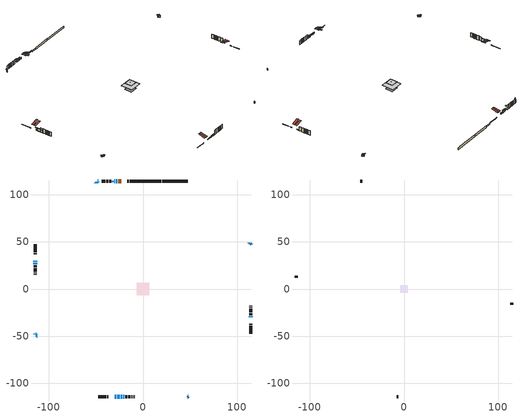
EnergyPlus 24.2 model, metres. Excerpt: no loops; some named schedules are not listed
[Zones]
conditioned space
 floor outside (Floor1 construction): -0.94,-0.94 -0.94,0.94 0.94,0.94 0.94,-0.94 z0.61
 floor outside (Floor2 construction): -0.65,-0.65 -0.65,0.65 0.65,0.65 0.65,-0.65 z0.61
 floor outside (Floor3 construction): -0.5,-0.5 -0.5,0.5 0.5,0.5 0.5,-0.5 z0.61
 floor adiabatic (AdiabaticFloorConstruction): -6.41,-6.41 -6.41,6.41 6.41,6.41 6.41,-6.41 z3.05
 floor foundation (Slab1 construction): -3.98,-3.98 -3.98,3.98 3.98,3.98 3.98,-3.98 z-1.7
 floor foundation (Slab1 construction 1): -3.26,-3.26 -3.26,3.26 3.26,3.26 3.26,-3.26 z-1.7
 floor foundation (Slab1 construction 2): -1.68,-1.68 -1.68,1.68 1.68,1.68 1.68,-1.68 z-1.01
 wall outside (RimJoist1 construction): -5.74,114.64 -14.32,114.64 / -47.49,-114.64 -38.91,-114.64 / -114.64,47.49 -114.64,38.91 / 114.64,-47.49 114.64,-38.91 z0.61:0.91
 wall outside (RimJoist3 construction): -15.24,114.64 -16.6,114.64 / -37.98,-114.64 -36.63,-114.64 / -114.64,37.98 -114.64,36.63 / 114.64,-37.98 114.64,-36.63 z0.61:0.91
 wall outside (AdiabaticWallConstruction 1): -23.2,114.64 -24.49,114.64 / -25.42,114.64 -26.35,114.64 z0.61:2.64
 wall outside (AdiabaticWallConstruction): 114.64,47.48 114.19,47.93 z0.61:2.06; -114.64,30.03 -114.64,29 / -20.88,-114.64 -19.85,-114.64 z0.61:2.13; -47.48,114.64 -47.86,114.26 / -114.64,-47.48 -114.33,-47.79 / -48.52,113.61 -48.83,113.3 / 47.48,-114.64 47.86,-114.26 / -113.68,-48.45 -113.3,-48.83 / -112.64,-49.48 -112.26,-49.86 z0.61:2.14; -49.48,112.64 -49.86,112.27 / 113.54,48.59 113.16,48.97 / -27.27,114.64 -28.8,114.64 z0.61:2.46; -29.73,114.64 -30.71,114.64 z0.61:1.6; -30.03,-114.64 -28.18,-114.64 / 114.64,-30.03 114.64,-28.78 z0.61:1.4; -27.25,-114.64 -24.78,-114.64 z0.61:1.63; -114.64,28.07 -114.64,26.09 z0.61:1.09; -23.86,-114.64 -23.3,-114.64 z0.61:1.78; -22.37,-114.64 -21.81,-114.64 z0.61:1.83
 wall outside (Wall1 construction): -33.51,114.64 -35.8,114.64 / -18.92,-114.64 -16.64,-114.64 / -114.64,25.16 -114.64,22.88 / 114.64,-27.86 114.64,-25.57 z0.61:5.49
 wall outside (Wall2 construction): -36.73,114.64 -39.08,114.64 / -15.71,-114.64 -13.35,-114.64 / -114.64,21.95 -114.64,19.59 / 114.64,-24.64 114.64,-22.29 z0.61:5.49
 wall outside (Wall3 construction): -40.01,114.64 -40.4,114.64 / -12.42,-114.64 -12.04,-114.64 / -114.64,18.66 -114.64,18.28 / 114.64,-21.36 114.64,-20.97 z0.61:5.49
 wall outside (Wall4 construction): -41.33,114.64 -41.97,114.64 / -11.11,-114.64 -10.46,-114.64 / -114.64,17.35 -114.64,16.7 / 114.64,-20.04 114.64,-19.4 z0.61:5.49
 wall outside (Wall5 construction): -42.9,114.64 -43.63,114.64 / -9.53,-114.64 -8.8,-114.64 / -114.64,15.77 -114.64,15.04 / 114.64,-18.47 114.64,-17.74 z0.61:5.49
 wall foundation (FoundationWall1 construction): 20.21,114.64,-1.7 20.21,114.64,0.61 44.76,114.64,0.61 44.76,114.64,0.26 47.49,114.64,0.26 47.49,114.64,-1.7
 wall foundation (FoundationWall2 construction): 19.28,114.64 0.99,114.64 z-1.7:0.61
 wall foundation (FoundationWall3 construction): 0.07,114.64 -4.81,114.64 z-1.01:0.16
 window (WindowConstruction): 114.64,47.49 114.19,47.93 z0.61:2.06
 window (WindowConstruction 6): -114.64,30.03 -114.64,29 z0.61:2.13
 window (WindowConstruction 7): -47.49,114.64 -47.86,114.26 z0.61:2.13
 window (WindowConstruction 8): -114.64,-47.49 -114.33,-47.79 z0.61:2.13
 window (WindowConstruction 9): -48.52,113.61 -48.83,113.3 z0.61:2.13
 window (WindowConstruction 10): -49.48,112.64 -49.86,112.27 z0.61:2.46
 window (WindowConstruction 11): 113.53,48.59 113.16,48.97 z0.61:2.46
 window (WindowConstruction 12): -27.27,114.64 -28.8,114.64 z0.61:2.46
 window (WindowConstruction 13): -29.73,114.64 -30.71,114.64 z0.61:1.59
 window (WindowConstruction 14): -30.03,-114.64 -28.18,-114.64 z0.61:1.4
 window (WindowConstruction 15): 114.64,-30.03 114.64,-28.79 z0.61:1.4
 window (WindowConstruction 1): -27.25,-114.64 -24.79,-114.64 z0.61:1.62
 window (WindowConstruction 18): -114.64,28.07 -114.64,26.09 z0.61:1.09
 window (WindowConstruction 16): -23.86,-114.64 -23.3,-114.64 z0.61:1.78
 window (WindowConstruction 17): -22.37,-114.64 -21.81,-114.64 z0.61:1.83
 window (WindowConstruction 2): 47.49,-114.64 47.86,-114.26 z0.61:2.13
 window (WindowConstruction 3): -113.68,-48.45 -113.3,-48.83 z0.61:2.13
 window (WindowConstruction 4): -112.64,-49.48 -112.27,-49.86 z0.61:2.13
 window (WindowConstruction 5): -20.88,-114.64 -19.85,-114.64 z0.61:2.13
 door (Door): -23.2,114.64 -24.49,114.64 z0.61:2.64
 door (Door 1): -25.42,114.64 -26.35,114.64 z0.61:2.64
 ceiling adiabatic (AdiabaticFloorConstruction): 6.41,-6.41 6.41,6.41 -6.41,6.41 -6.41,-6.41 z3.05
 roof outside (Roof4 construction): -0.86,0.86 -0.86,-0.86 0.86,-0.86 0.86,0.86 z5.49
 roof outside (AdiabaticRoofConstruction): -32.58,114.64,5.49 -32.58,113.74,5.79 -31.64,113.74,5.79 -31.64,114.64,5.49
 skylight (SkylightConstruction): -32.58,114.64,5.49 -32.58,113.75,5.78 -31.64,113.75,5.78 -31.64,114.64,5.49
attic - vented
 floor to conditioned space (Floor4 construction Reversed): -3.55,-3.55 -3.55,3.55 3.55,3.55 3.55,-3.55 z5.49
 floor to conditioned space (Floor5 construction Reversed): -0.71,-0.71 -0.71,0.71 0.71,0.71 0.71,-0.71 z5.49
 floor to conditioned space (Floor6 construction Reversed): -3.88,-3.88 -3.88,3.88 3.88,3.88 3.88,-3.88 z5.49
 wall outside (Wall6 construction): -44.56,114.64 -46.56,114.64 / -7.87,-114.64 -5.88,-114.64 / -114.64,14.11 -114.64,12.12 / 114.64,-16.81 114.64,-14.81 z0.61:5.49
 roof outside (Roof1 construction): -19.39,114.64,5.49 -19.39,107.59,7.84 -17.53,107.59,7.84 -17.53,114.64,5.49; -33.84,-114.64,5.49 -33.84,-107.59,7.84 -35.7,-107.59,7.84 -35.7,-114.64,5.49; -114.64,33.84,5.49 -107.59,33.84,7.84 -107.59,35.7,7.84 -114.64,35.7,5.49; 114.64,-33.84,5.49 107.59,-33.84,7.84 107.59,-35.7,7.84 114.64,-35.7,5.49
 roof outside (Roof3 construction): -22.27,114.64,5.49 -22.27,106.94,6.77 -20.32,106.94,6.77 -20.32,114.64,5.49; -30.96,-114.64,5.49 -30.96,-106.94,6.77 -32.91,-106.94,6.77 -32.91,-114.64,5.49; -114.64,30.96,5.49 -106.94,30.96,6.77 -106.94,32.91,6.77 -114.64,32.91,5.49; 114.64,-30.96,5.49 106.94,-30.96,6.77 106.94,-32.91,6.77 114.64,-32.91,5.49
shading: 114.03,48.1 114.8,47.32 115.01,47.54 114.24,48.31 z2.29; -114.64,28.7 -114.64,30.33 -114.79,30.33 -114.79,28.7 z2.43; -48.07,114.05 -47.27,114.85 -47.6,115.18 -48.4,114.38 z2.43; -114.12,-48 -114.85,-47.27 -115.18,-47.6 -114.45,-48.33 z2.43; -49.04,113.09 -48.31,113.82 -48.63,114.14 -49.36,113.41 z2.43; -50.62,111.51 -48.73,113.4 -49.05,113.72 -50.94,111.83 z3.53; 112.4,49.72 114.29,47.83 114.62,48.16 112.73,50.05 z3.53; -30.17,114.64 -25.91,114.64 -25.91,115.1 -30.17,115.1 z3.83; -31.62,114.64 -28.82,114.64 -28.82,115.1 -31.62,115.1 z2.51; -27.88,-114.64 -30.33,-114.64 -30.33,-115.25 -27.88,-115.25 z1.7; 114.64,-28.64 114.64,-30.18 115.25,-30.18 115.25,-28.64 z1.55; -24.49,-114.64 -27.55,-114.64 -27.55,-115.05 -24.49,-115.05 z1.92; -114.64,23.19 -114.64,30.97 -115.05,30.97 -115.05,23.19 z3.99; -22.84,-114.64 -24.32,-114.64 -24.32,-115.05 -22.84,-115.05 z2.24; -21.35,-114.64 -22.83,-114.64 -22.83,-115.76 -21.35,-115.76 z2.29; 48.07,-114.05 47.27,-114.85 47.57,-115.14 48.36,-114.34 z2.43; -113.09,-49.04 -113.89,-48.24 -114.18,-48.53 -113.38,-49.33 z2.43; -112.05,-50.07 -112.85,-49.27 -113.23,-49.65 -112.43,-50.45 z2.43; -19.55,-114.64 -21.18,-114.64 -21.18,-114.79 -19.55,-114.79 z2.43
[Building]
Building 1: Terrain=Suburbs
[Site:Location]
Edmonton Intl AP_AB: Latitude {deg}=53.31; Longitude {deg}=-113.58; Time Zone {hr}=-7; Elevation {m}=723; Keep Site Location Information=Yes
[Site:GroundTemperature:Shallow]
-1.56185, -3.61833, -3.78302, -2.80711, 1.11059, 5.01004, 8.39065, 10.5322, 10.7141, 8.97234, 5.67794, 1.89811
[Site:WaterMainsTemperature]
Calculation Method=Schedule; Temperature Schedule=mains temperature schedule
[Material] Roughness=Rough; Thermal Absorptance=0.9
Name | Thickness {m} | Conductivity {W/m-K} | Density {kg/m3} | Specific Heat {J/kg-K} | Solar Absorptance | Visible Absorptance
asphalt or fiberglass shingles | 0.00635 | 0.162714 | 1121.4 | 1465.45 | 0.4 | 0.4
asphalt or fiberglass shingles 1 | 0.00635 | 0.162714 | 1121.4 | 1465.45 | 0.7 | 0.7
ceiling loosefill ins | 0.254 | 0.0480833 | 16.02 | 1046.75 | 0.7 | 0.7
ceiling loosefill ins 1 | 0.169333 | 0.0480833 | 16.02 | 1046.75 | 0.7 | 0.7
ceiling stud and cavity | 0.1397 | 0.77024 | 65.682 | 1177.47 | 0.7 | 0.7
ceiling stud and cavity 1 | 0.1397 | 0.0752725 | 65.682 | 1177.47 | 0.7 | 0.7
ceiling stud and cavity 2 | 0.1397 | 0.86233 | 65.682 | 1177.47 | 0.7 | 0.7
concrete 4.0 in. | 0.1016 | 1.803125 | 2242.8 | 837.4 | 0.7 | 0.7
concrete 8.0 in. | 0.2032 | 1.803125 | 2242.8 | 837.4 | 0.7 | 0.7
door material | 0.04445 | 0.053851 | 512.64 | 1214.23 | 0.7 | 0.7
exterior vertical ins | 0.0439632 | 0.029427 | 32.04 | 1214.23 | 0.7 | 0.7
floor covering | 0.0127 | 0.0433444 | 54.468 | 1339.84 | 0.6 | 0.6
floor rigid ins | 0.103632 | 0.029427 | 32.04 | 1214.23 | 0.7 | 0.7
floor rigid ins 1; roof rigid ins; wall rigid ins | 0.512978 | 0.029427 | 32.04 | 1214.23 | 0.7 | 0.7
floor stud and cavity | 0.1397 | 0.178208 | 92.3553 | 1139.71 | 0.7 | 0.7
floor stud and cavity 1 | 0.1397 | 0.176621 | 92.3553 | 1139.71 | 0.7 | 0.7
floor stud and cavity 2 | 0.1397 | 0.174676 | 92.3553 | 1139.71 | 0.7 | 0.7
floor stud and cavity 3 | 0.1397 | 1.75129 | 37.0049 | 1207.88 | 0.7 | 0.7
furniture material conditioned space 1 | 0.1524 | 0.115458 | 640.8 | 1214.23 | 0.6 | 0.6
gypsum board | 0.00254 | 0.160291 | 801 | 837.4 | 0.6 | 0.6
gypsum board 1 | 0.0127 | 0.160291 | 801 | 837.4 | 0.6 | 0.6
gypsum board 2 | 0.0127 | 0.160291 | 801 | 837.4 | 0.7 | 0.7
osb sheathing 0.5 in. | 0.0127 | 0.115458 | 512.64 | 1214.23 | 0.7 | 0.7
osb sheathing 0.75 in. | 0.01905 | 0.115458 | 512.64 | 1214.23 | 0.7 | 0.7
osb sheathing 2.0 in. | 0.0508 | 0.115458 | 512.64 | 1214.23 | 0.7 | 0.7
rim joist rigid ins | 0.051816 | 0.029427 | 32.04 | 1214.23 | 0.7 | 0.7
rim joist stud and cavity | 0.0508 | 0.24747 | 125.044 | 1163.47 | 0.6 | 0.6
rim joist stud and cavity 1 | 0.0508 | 0.028103 | 125.044 | 1163.47 | 0.6 | 0.6
roof stud and cavity | 0.0889 | 0.79336 | 50.32683 | 1063.81 | 0.7 | 0.7
roof stud and cavity 1 | 0.18415 | 1.78685 | 37.0049 | 1207.88 | 0.6 | 0.6
wall stud and cavity | 0.1397 | 0.0959353 | 139.0536 | 1170.24 | 0.7 | 0.7
wall stud and cavity 1 | 0.1397 | 0.0977075 | 139.0536 | 1170.24 | 0.7 | 0.7
wall stud and cavity 2 | 0.1397 | 0.120759 | 139.0536 | 1170.24 | 0.7 | 0.7
wall stud and cavity 3 | 0.1397 | 0.0997969 | 139.0536 | 1170.24 | 0.7 | 0.7
wall stud and cavity 4 | 0.1397 | 0.0984349 | 139.0536 | 1170.24 | 0.7 | 0.7
wall stud and cavity 5 | 0.0889 | 6.1454 | 50.32683 | 1063.81 | 0.6 | 0.6
wall stud and cavity 6 | 0.0889 | 0.380278 | 52.3479 | 1209.89 | 0.7 | 0.7
wall stud and cavity 7 | 0.0889 | 0.391764 | 83.0341 | 1211.67 | 0.7 | 0.7
wood siding | 0.0254 | 0.102417 | 544.68 | 1172.36 | 0.4 | 0.4
wood siding 1 | 0.00254 | 0.102417 | 544.68 | 1172.36 | 0.4 | 0.4
wood siding 2; wood siding 3; wood siding 4 | 0.0254 | 0.102417 | 544.68 | 1172.36 | 0.7 | 0.7
[WindowMaterial:SimpleGlazingSystem]
Name | U-Factor {W/m2-K} | Solar Heat Gain Coefficient
SkylightMaterial | 2.56403 | 0.6329
WindowMaterial | 1.58303 | 0.46
WindowMaterial 1 | 1.50637 | 0.49
WindowMaterial 10 | 1.513187 | 0.49
WindowMaterial 11 | 1.54953 | 0.47
WindowMaterial 12 | 2.76632 | 0.48
WindowMaterial 13 | 1.48366 | 0.52
WindowMaterial 14 | 2.21612 | 0.41
WindowMaterial 2 | 1.62731 | 0.44
WindowMaterial 3 | 1.479119 | 0.52
WindowMaterial 4 | 1.382593 | 0.56
WindowMaterial 5 | 1.52625 | 0.5
WindowMaterial 6 | 1.69886 | 0.4
WindowMaterial 7 | 1.61426 | 0.44
WindowMaterial 8 | 1.33603 | 0.58
WindowMaterial 9 | 1.42347 | 0.54
[Construction]
AdiabaticFloorConstruction: floor stud and cavity 3, floor rigid ins 1, osb sheathing 0.75 in., floor covering
AdiabaticRoofConstruction: asphalt or fiberglass shingles 1, roof rigid ins, osb sheathing 0.75 in., roof stud and cavity 1
AdiabaticWallConstruction: wood siding 3, wall rigid ins, wall stud and cavity 6, gypsum board 1
AdiabaticWallConstruction 1: wood siding 4, wall rigid ins, wall stud and cavity 6, gypsum board 1
Door; Door 1: door material
Floor1 construction: floor stud and cavity, floor rigid ins, osb sheathing 0.75 in., floor covering
Floor2 construction: floor stud and cavity 1, floor rigid ins, osb sheathing 0.75 in., floor covering
Floor3 construction: floor stud and cavity 2, floor rigid ins, osb sheathing 0.75 in., floor covering
Floor4 construction Reversed: gypsum board 1, ceiling stud and cavity, ceiling loosefill ins
Floor5 construction Reversed: gypsum board 1, ceiling stud and cavity 1, ceiling loosefill ins 1
Floor6 construction Reversed: gypsum board 1, ceiling stud and cavity 2, ceiling loosefill ins
FoundationWall1 construction: concrete 8.0 in., gypsum board 2
FoundationWall2 construction; FoundationWall3 construction: concrete 8.0 in.
furniture construction conditioned space 1: furniture material conditioned space 1
PartitionWallConstruction: gypsum board 1, wall stud and cavity 7, gypsum board 1
RimJoist1 construction: wood siding 2, rim joist rigid ins, osb sheathing 2.0 in., rim joist stud and cavity
RimJoist3 construction: wood siding 2, osb sheathing 2.0 in., rim joist stud and cavity 1
Roof1 construction; Roof3 construction: asphalt or fiberglass shingles
Roof4 construction: asphalt or fiberglass shingles, roof stud and cavity, gypsum board
SkylightConstruction: SkylightMaterial
Slab1 construction; Slab1 construction 1; Slab1 construction 2: concrete 4.0 in.
Wall1 construction: wood siding, osb sheathing 0.5 in., wall stud and cavity, gypsum board 1
Wall2 construction: wood siding, osb sheathing 0.5 in., wall stud and cavity 1, gypsum board 1
Wall3 construction: wood siding, osb sheathing 0.5 in., wall stud and cavity 2, gypsum board 1
Wall4 construction: wood siding, osb sheathing 0.5 in., wall stud and cavity 3, gypsum board 1
Wall5 construction: wood siding, osb sheathing 0.5 in., wall stud and cavity 4, gypsum board 1
Wall6 construction: wood siding 1, wall stud and cavity 5
WindowConstruction: WindowMaterial
WindowConstruction 1: WindowMaterial 1
WindowConstruction 10; WindowConstruction 11: WindowMaterial 7
WindowConstruction 12: WindowMaterial 8
WindowConstruction 13: WindowMaterial 9
WindowConstruction 14: WindowMaterial 10
WindowConstruction 15: WindowMaterial 11
WindowConstruction 16: WindowMaterial 12
WindowConstruction 17: WindowMaterial 13
WindowConstruction 18: WindowMaterial 14
WindowConstruction 2; WindowConstruction 3; WindowConstruction 7: WindowMaterial 2
WindowConstruction 4: WindowMaterial 3
WindowConstruction 5; WindowConstruction 6: WindowMaterial 4
WindowConstruction 8: WindowMaterial 5
WindowConstruction 9: WindowMaterial 6
[Zone] Multiplier=1; Part of Total Floor Area=Yes
Name | Volume {m3}
attic - vented | 48.8914
conditioned space | 664.9
[Space]
Name | Zone | Volume {m3}
attic - vented 1 | attic - vented | 48.8914
conditioned space 1 | conditioned space | 664.9
[ZoneInfiltration:EffectiveLeakageArea]
infil attic - vented 1: Zone or Space=attic - vented 1; Schedule=Always On Discrete; Effective Air Leakage Area {cm2}=3917.63; Stack Coefficient=0.000502533; Wind Coefficient=1.51462e-05
[ZoneMixing]
whole house fan mix: Zone or Space=attic - vented; Schedule=Always On Continuous; Design Flow Rate Calculation Method=Flow/Zone; Design Flow Rate {m3/s}=0; Source Zone or Space=conditioned space
[SurfaceProperty:ExposedFoundationPerimeter] Exposed Perimeter Calculation Method=TotalExposedPerimeter
Name | Total Exposed Perimeter {m}
Slab1 | 27.28
Slab1 1 | 18.282
Slab1 2 | 4.87701
[InternalMass] Zone or ZoneList=conditioned space; Space or SpaceList=conditioned space 1
Name | Construction | Surface Area {m2}
furniture mass conditioned space 1 | furniture construction conditioned space 1 | 115.028
partition wall mass | PartitionWallConstruction | 287.57
[Lights]
interior lighting: Zone or ZoneList or Space or SpaceList=conditioned space 1; Schedule=interior lighting schedule; Design Level Calculation Method=LightingLevel; Lighting Level {W}=343.2; Return Air Fraction=0; Fraction Radiant=0.6; Fraction Visible=0.2; Fraction Replaceable=1
[People]
occupants: Zone or ZoneList or Space or SpaceList=conditioned space 1; Number of People Schedule=occupants schedule; Number of People Calculation Method=People; Number of People=3; Fraction Radiant=0.314171; Sensible Heat Fraction=0.56303; Activity Level Schedule=occupants activity schedule; Carbon Dioxide Generation Rate {m3/s-W}=0; Enable ASHRAE 55 Comfort Warnings=No; Mean Radiant Temperature Calculation Type=EnclosureAveraged
[ElectricEquipment] Zone or ZoneList or Space or SpaceList=conditioned space 1; Design Level Calculation Method=EquipmentLevel
Name | Schedule | Design Level {W} | Fraction Latent | Fraction Radiant | Fraction Lost
clothes dryer | clothes dryer schedule | 140.772 | 0.015 | 0.081 | 0.85
clothes washer | clothes washer schedule | 32.1985 | 0.03 | 0.162 | 0.7
cooking range | cooking range schedule | 215.147 | 0.08 | 0.432 | 0.2
dishwasher | dishwasher schedule | 66.8632 | 0.3 | 0.18 | 0.4
fridge | fridge schedule | 72.9452 | 0 | 0.6 | 0
mech vent bath fan 0 | mech vent bath fan 0 schedule | 25.1 | 0 | 0 | 1
mech vent bath fan 1 | mech vent bath fan 1 schedule | 25.1 | 0 | 0 | 1
mech vent house fan | mech vent house fan schedule | 16.2 | 0 | 0 | 1
mech vent house fan cfis | mech vent house fan cfis schedule | 0 | 0 | 0 | 0
mech vent range fan 0 | mech vent range fan 0 schedule | 57 | 0 | 0 | 1
misc plug loads | misc plug loads schedule | 494.7 | 0.045 | 0.513 | 0.1
whole house fan | Always On Discrete | 0 | 0 | 0 | 1
[OtherEquipment] Zone or ZoneList or Space or SpaceList=conditioned space 1; Design Level Calculation Method=EquipmentLevel
Name | Fuel Type | Schedule | Design Level {W} | Fraction Latent | Fraction Radiant | Fraction Lost
clothes dryer 1 | Electricity | clothes dryer schedule | 0 | 0.015 | 0.081 | 0.85
cooking range 1 | Electricity | cooking range schedule | 0 | 0.08 | 0.432 | 0.2
general water use latent | None | general water use schedule | 62.594 | 1 | 0 | 0
general water use sensible | None | general water use schedule | -61.6891 | 0 | 0.6 | 0
mech vent house fan latent load | None | Always On Discrete | 0 | 1 | 0 | 0
mech vent house fan sensible load | None | Always On Discrete | 0 | 0 | 0 | 0
water heater energy adjustment1 | NaturalGas | Always On Discrete | 0.01 | 0 | 0 | 1
[ZoneInfiltration:DesignFlowRate] Zone or ZoneList or Space or SpaceList=conditioned space 1; Schedule=Always On Discrete; Design Flow Rate Calculation Method=Flow/Zone; Design Flow Rate {m3/s}=0
infil flow; natural vent flow; whole house fan flow
[Foundation:Kiva] Initial Indoor Air Temperature {C}=18; Wall Depth Below Slab {m}=0.2032
Name | Wall Height Above Grade {m} | Custom Block Material Name 1 | Custom Block Depth 1 {m} | Custom Block X Position 1 {m} | Custom Block Z Position 1 {m}
Foundation Kiva 1 | 0.609996 | exterior vertical ins | 2.30999 | 0.2159 | 0
Foundation Kiva 2 | 0.609996
Foundation Kiva 3 | 0.16002
[Foundation:Kiva:Settings]
Soil Conductivity {W/m-K}=0.849921; Soil Density {kg/m3}=1842.3; Soil Specific Heat {J/kg-K}=418.7; Ground Solar Absorptivity=0.9; Ground Thermal Absorptivity=0.9; Ground Surface Roughness {m}=0.03; Far-Field Width {m}=40; Deep-Ground Boundary Condition=ZeroFlux; Deep-Ground Depth {m}=40; Minimum Cell Dimension {m}=0.2; Maximum Cell Growth Coefficient=3; Simulation Timestep=Timestep
[Exterior:Lights]
exterior lighting: Schedule=exterior lighting schedule; Design Level {W}=75.6
[Schedule:Constant]
Name | Hourly Value
Always On Continuous; mech vent house fan schedule; mech vent house fan cfis schedule; Always On Discrete | 1
occupants activity schedule | 117.228
fridge schedule | 0
[Schedule:Week:Daily]
interior lighting schedule Week Rule - Jan1-Jan27: interior lighting schedule day, interior lighting schedule day, interior lighting schedule day, interior lighting schedule day, interior lighting schedule day, interior lighting schedule day, interior lighting schedule day, interior lighting schedule default day, interior lighting schedule default day, interior lighting schedule default day, interior lighting schedule default day, interior lighting schedule default day
interior lighting schedule Week Rule - Jan28-Feb3: interior lighting schedule day, interior lighting schedule day, interior lighting schedule day, interior lighting schedule day, interior lighting schedule day 1, interior lighting schedule day 1, interior lighting schedule day 1, interior lighting schedule default day, interior lighting schedule default day, interior lighting schedule default day, interior lighting schedule default day, interior lighting schedule default day
interior lighting schedule Week Rule - Feb4-Feb24: interior lighting schedule day 1, interior lighting schedule day 1, interior lighting schedule day 1, interior lighting schedule day 1, interior lighting schedule day 1, interior lighting schedule day 1, interior lighting schedule day 1, interior lighting schedule default day, interior lighting schedule default day, interior lighting schedule default day, interior lighting schedule default day, interior lighting schedule default day
interior lighting schedule Week Rule - Feb25-Mar3: interior lighting schedule day 1, interior lighting schedule day 1, interior lighting schedule day 1, interior lighting schedule day 1, interior lighting schedule day 2, interior lighting schedule day 2, interior lighting schedule day 2, interior lighting schedule default day, interior lighting schedule default day, interior lighting schedule default day, interior lighting schedule default day, interior lighting schedule default day
interior lighting schedule Week Rule - Mar4-Mar31: interior lighting schedule day 2, interior lighting schedule day 2, interior lighting schedule day 2, interior lighting schedule day 2, interior lighting schedule day 2, interior lighting schedule day 2, interior lighting schedule day 2, interior lighting schedule default day, interior lighting schedule default day, interior lighting schedule default day, interior lighting schedule default day, interior lighting schedule default day
interior lighting schedule Week Rule - Apr1-Apr28: interior lighting schedule day 3, interior lighting schedule day 3, interior lighting schedule day 3, interior lighting schedule day 3, interior lighting schedule day 3, interior lighting schedule day 3, interior lighting schedule day 3, interior lighting schedule default day, interior lighting schedule default day, interior lighting schedule default day, interior lighting schedule default day, interior lighting schedule default day
interior lighting schedule Week Rule - Apr29-May5: interior lighting schedule day 3, interior lighting schedule day 3, interior lighting schedule day 4, interior lighting schedule day 4, interior lighting schedule day 4, interior lighting schedule day 4, interior lighting schedule day 4, interior lighting schedule default day, interior lighting schedule default day, interior lighting schedule default day, interior lighting schedule default day, interior lighting schedule default day
interior lighting schedule Week Rule - May6-May26: interior lighting schedule day 4, interior lighting schedule day 4, interior lighting schedule day 4, interior lighting schedule day 4, interior lighting schedule day 4, interior lighting schedule day 4, interior lighting schedule day 4, interior lighting schedule default day, interior lighting schedule default day, interior lighting schedule default day, interior lighting schedule default day, interior lighting schedule default day
interior lighting schedule Week Rule - May27-Jun2: interior lighting schedule day 4, interior lighting schedule day 4, interior lighting schedule day 4, interior lighting schedule day 4, interior lighting schedule day 4, interior lighting schedule day 5, interior lighting schedule day 5, interior lighting schedule default day, interior lighting schedule default day, interior lighting schedule default day, interior lighting schedule default day, interior lighting schedule default day
interior lighting schedule Week Rule - Jun3-Jun30: interior lighting schedule day 5, interior lighting schedule day 5, interior lighting schedule day 5, interior lighting schedule day 5, interior lighting schedule day 5, interior lighting schedule day 5, interior lighting schedule day 5, interior lighting schedule default day, interior lighting schedule default day, interior lighting schedule default day, interior lighting schedule default day, interior lighting schedule default day
interior lighting schedule Week Rule - Jul1-Jul28: interior lighting schedule day 6, interior lighting schedule day 6, interior lighting schedule day 6, interior lighting schedule day 6, interior lighting schedule day 6, interior lighting schedule day 6, interior lighting schedule day 6, interior lighting schedule default day, interior lighting schedule default day, interior lighting schedule default day, interior lighting schedule default day, interior lighting schedule default day
interior lighting schedule Week Rule - Jul29-Aug4: interior lighting schedule day 6, interior lighting schedule day 6, interior lighting schedule day 6, interior lighting schedule day 7, interior lighting schedule day 7, interior lighting schedule day 7, interior lighting schedule day 7, interior lighting schedule default day, interior lighting schedule default day, interior lighting schedule default day, interior lighting schedule default day, interior lighting schedule default day
interior lighting schedule Week Rule - Aug5-Aug25: interior lighting schedule day 7, interior lighting schedule day 7, interior lighting schedule day 7, interior lighting schedule day 7, interior lighting schedule day 7, interior lighting schedule day 7, interior lighting schedule day 7, interior lighting schedule default day, interior lighting schedule default day, interior lighting schedule default day, interior lighting schedule default day, interior lighting schedule default day
interior lighting schedule Week Rule - Aug26-Sep1: interior lighting schedule day 7, interior lighting schedule day 7, interior lighting schedule day 7, interior lighting schedule day 7, interior lighting schedule day 7, interior lighting schedule day 7, interior lighting schedule day 8, interior lighting schedule default day, interior lighting schedule default day, interior lighting schedule default day, interior lighting schedule default day, interior lighting schedule default day
interior lighting schedule Week Rule - Sep2-Sep29: interior lighting schedule day 8, interior lighting schedule day 8, interior lighting schedule day 8, interior lighting schedule day 8, interior lighting schedule day 8, interior lighting schedule day 8, interior lighting schedule day 8, interior lighting schedule default day, interior lighting schedule default day, interior lighting schedule default day, interior lighting schedule default day, interior lighting schedule default day
interior lighting schedule Week Rule - Sep30-Oct6: interior lighting schedule day 8, interior lighting schedule day 9, interior lighting schedule day 9, interior lighting schedule day 9, interior lighting schedule day 9, interior lighting schedule day 9, interior lighting schedule day 9, interior lighting schedule default day, interior lighting schedule default day, interior lighting schedule default day, interior lighting schedule default day, interior lighting schedule default day
interior lighting schedule Week Rule - Oct7-Oct27: interior lighting schedule day 9, interior lighting schedule day 9, interior lighting schedule day 9, interior lighting schedule day 9, interior lighting schedule day 9, interior lighting schedule day 9, interior lighting schedule day 9, interior lighting schedule default day, interior lighting schedule default day, interior lighting schedule default day, interior lighting schedule default day, interior lighting schedule default day
interior lighting schedule Week Rule - Oct28-Nov3: interior lighting schedule day 9, interior lighting schedule day 9, interior lighting schedule day 9, interior lighting schedule day 9, interior lighting schedule day 10, interior lighting schedule day 10, interior lighting schedule day 10, interior lighting schedule default day, interior lighting schedule default day, interior lighting schedule default day, interior lighting schedule default day, interior lighting schedule default day
interior lighting schedule Week Rule - Nov4-Nov24: interior lighting schedule day 10, interior lighting schedule day 10, interior lighting schedule day 10, interior lighting schedule day 10, interior lighting schedule day 10, interior lighting schedule day 10, interior lighting schedule day 10, interior lighting schedule default day, interior lighting schedule default day, interior lighting schedule default day, interior lighting schedule default day, interior lighting schedule default day
interior lighting schedule Week Rule - Nov25-Dec1: interior lighting schedule day 10, interior lighting schedule day 10, interior lighting schedule day 10, interior lighting schedule day 10, interior lighting schedule day 10, interior lighting schedule day 10, interior lighting schedule day 11, interior lighting schedule default day, interior lighting schedule default day, interior lighting schedule default day, interior lighting schedule default day, interior lighting schedule default day
interior lighting schedule Week Rule - Dec2-Dec31: interior lighting schedule day 11, interior lighting schedule day 11, interior lighting schedule day 11, interior lighting schedule day 11, interior lighting schedule day 11, interior lighting schedule day 11, interior lighting schedule day 11, interior lighting schedule default day, interior lighting schedule default day, interior lighting schedule default day, interior lighting schedule default day, interior lighting schedule default day
occupants schedule Week Rule - Jan1-Dec31: occupants schedule day, occupants schedule day, occupants schedule day, occupants schedule day, occupants schedule day, occupants schedule day, occupants schedule day, occupants schedule default day, occupants schedule default day, occupants schedule default day, occupants schedule default day, occupants schedule default day
clothes dryer schedule Week Rule - Jan1-Dec31: clothes dryer schedule day, clothes dryer schedule day, clothes dryer schedule day, clothes dryer schedule day, clothes dryer schedule day, clothes dryer schedule day, clothes dryer schedule day, clothes dryer schedule default day, clothes dryer schedule default day, clothes dryer schedule default day, clothes dryer schedule default day, clothes dryer schedule default day
clothes washer schedule Week Rule - Jan1-Dec31: clothes washer schedule day, clothes washer schedule day, clothes washer schedule day, clothes washer schedule day, clothes washer schedule day, clothes washer schedule day, clothes washer schedule day, clothes washer schedule default day, clothes washer schedule default day, clothes washer schedule default day, clothes washer schedule default day, clothes washer schedule default day
cooking range schedule Week Rule - Jan1-Dec31: cooking range schedule day, cooking range schedule day, cooking range schedule day, cooking range schedule day, cooking range schedule day, cooking range schedule day, cooking range schedule day, cooking range schedule default day, cooking range schedule default day, cooking range schedule default day, cooking range schedule default day, cooking range schedule default day
dishwasher schedule Week Rule - Jan1-Dec31: dishwasher schedule day, dishwasher schedule day, dishwasher schedule day, dishwasher schedule day, dishwasher schedule day, dishwasher schedule day, dishwasher schedule day, dishwasher schedule default day, dishwasher schedule default day, dishwasher schedule default day, dishwasher schedule default day, dishwasher schedule default day
mech vent bath fan 0 schedule Week Rule - Jan1-Dec31: mech vent bath fan 0 schedule day, mech vent bath fan 0 schedule day, mech vent bath fan 0 schedule day, mech vent bath fan 0 schedule day, mech vent bath fan 0 schedule day, mech vent bath fan 0 schedule day, mech vent bath fan 0 schedule day, mech vent bath fan 0 schedule default day, mech vent bath fan 0 schedule default day, mech vent bath fan 0 schedule default day, mech vent bath fan 0 schedule default day, mech vent bath fan 0 schedule default day
mech vent bath fan 1 schedule Week Rule - Jan1-Dec31: mech vent bath fan 1 schedule day, mech vent bath fan 1 schedule day, mech vent bath fan 1 schedule day, mech vent bath fan 1 schedule day, mech vent bath fan 1 schedule day, mech vent bath fan 1 schedule day, mech vent bath fan 1 schedule day, mech vent bath fan 1 schedule default day, mech vent bath fan 1 schedule default day, mech vent bath fan 1 schedule default day, mech vent bath fan 1 schedule default day, mech vent bath fan 1 schedule default day
[Schedule:Year]
interior lighting schedule: interior lighting schedule Week Rule - Jan1-Jan27, 1, 1, 1, 27, interior lighting schedule Week Rule - Jan28-Feb3, 1, 28, 2, 3, interior lighting schedule Week Rule - Feb4-Feb24, 2, 4, 2, 24, interior lighting schedule Week Rule - Feb25-Mar3, 2, 25, 3, 3, interior lighting schedule Week Rule - Mar4-Mar31, 3, 4, 3, 31, interior lighting schedule Week Rule - Apr1-Apr28, 4, 1, 4, 28, interior lighting schedule Week Rule - Apr29-May5, 4, 29, 5, 5, interior lighting schedule Week Rule - May6-May26, 5, 6, 5, 26, interior lighting schedule Week Rule - May27-Jun2, 5, 27, 6, 2, interior lighting schedule Week Rule - Jun3-Jun30, 6, 3, 6, 30, interior lighting schedule Week Rule - Jul1-Jul28, 7, 1, 7, 28, interior lighting schedule Week Rule - Jul29-Aug4, 7, 29, 8, 4, interior lighting schedule Week Rule - Aug5-Aug25, 8, 5, 8, 25, interior lighting schedule Week Rule - Aug26-Sep1, 8, 26, 9, 1, interior lighting schedule Week Rule - Sep2-Sep29, 9, 2, 9, 29, interior lighting schedule Week Rule - Sep30-Oct6, 9, 30, 10, 6, interior lighting schedule Week Rule - Oct7-Oct27, 10, 7, 10, 27, interior lighting schedule Week Rule - Oct28-Nov3, 10, 28, 11, 3, interior lighting schedule Week Rule - Nov4-Nov24, 11, 4, 11, 24, interior lighting schedule Week Rule - Nov25-Dec1, 11, 25, 12, 1, interior lighting schedule Week Rule - Dec2-Dec31, 12, 2, 12, 31
occupants schedule: occupants schedule Week Rule - Jan1-Dec31, 1, 1, 12, 31
clothes dryer schedule: clothes dryer schedule Week Rule - Jan1-Dec31, 1, 1, 12, 31
clothes washer schedule: clothes washer schedule Week Rule - Jan1-Dec31, 1, 1, 12, 31
cooking range schedule: cooking range schedule Week Rule - Jan1-Dec31, 1, 1, 12, 31
dishwasher schedule: dishwasher schedule Week Rule - Jan1-Dec31, 1, 1, 12, 31
mech vent bath fan 0 schedule: mech vent bath fan 0 schedule Week Rule - Jan1-Dec31, 1, 1, 12, 31
mech vent bath fan 1 schedule: mech vent bath fan 1 schedule Week Rule - Jan1-Dec31, 1, 1, 12, 31
mech vent range fan 0 schedule: mech vent range fan 0 schedule Week Rule - Jan1-Dec31, 1, 1, 12, 31
misc plug loads schedule: misc plug loads schedule Week Rule - Jan1-Dec31, 1, 1, 12, 31
general water use schedule: general water use schedule Week Rule - Jan1-Dec31, 1, 1, 12, 31
exterior lighting schedule: exterior lighting schedule Week Rule - Jan1-Jan27, 1, 1, 1, 27, exterior lighting schedule Week Rule - Jan28-Feb3, 1, 28, 2, 3, exterior lighting schedule Week Rule - Feb4-Feb24, 2, 4, 2, 24, exterior lighting schedule Week Rule - Feb25-Mar3, 2, 25, 3, 3, exterior lighting schedule Week Rule - Mar4-Mar31, 3, 4, 3, 31, exterior lighting schedule Week Rule - Apr1-Apr28, 4, 1, 4, 28, exterior lighting schedule Week Rule - Apr29-May5, 4, 29, 5, 5, exterior lighting schedule Week Rule - May6-May26, 5, 6, 5, 26, exterior lighting schedule Week Rule - May27-Jun2, 5, 27, 6, 2, exterior lighting schedule Week Rule - Jun3-Jun30, 6, 3, 6, 30, exterior lighting schedule Week Rule - Jul1-Jul28, 7, 1, 7, 28, exterior lighting schedule Week Rule - Jul29-Aug4, 7, 29, 8, 4, exterior lighting schedule Week Rule - Aug5-Aug25, 8, 5, 8, 25, exterior lighting schedule Week Rule - Aug26-Sep1, 8, 26, 9, 1, exterior lighting schedule Week Rule - Sep2-Sep29, 9, 2, 9, 29, exterior lighting schedule Week Rule - Sep30-Oct6, 9, 30, 10, 6, exterior lighting schedule Week Rule - Oct7-Oct27, 10, 7, 10, 27, exterior lighting schedule Week Rule - Oct28-Nov3, 10, 28, 11, 3, exterior lighting schedule Week Rule - Nov4-Nov24, 11, 4, 11, 24, exterior lighting schedule Week Rule - Nov25-Dec1, 11, 25, 12, 1, exterior lighting schedule Week Rule - Dec2-Dec31, 12, 2, 12, 31
[Schedule:Compact]
mains temperature schedule: Through: 01/01, For: AllDays, Until: 24:00, 3.97167, Through: 01/02, For: AllDays, Until: 24:00, 3.90778, Through: 01/03, For: AllDays, Until: 24:00, 3.84556, Through: 01/04, For: AllDays, Until: 24:00, 3.78389, Through: 01/05, For: AllDays, Until: 24:00, 3.72278, Through: 01/06, For: AllDays, Until: 24:00, 3.66278, Through: 01/07, For: AllDays, Until: 24:00, 3.60389, Through: 01/08, For: AllDays, Until: 24:00, 3.54556, Through: 01/09, For: AllDays, Until: 24:00, 3.48833, Through: 01/10, For: AllDays, Until: 24:00, 3.43167, Through: 01/11, For: AllDays, Until: 24:00, 3.37611, Through: 01/12, For: AllDays, Until: 24:00, 3.32167, Through: 01/13, For: AllDays, Until: 24:00, 3.26833, Through: 01/14, For: AllDays, Until: 24:00, 3.21556, Through: 01/15, For: AllDays, Until: 24:00, 3.16444, Through: 01/16, For: AllDays, Until: 24:00, 3.11389, Through: 01/17, For: AllDays, Until: 24:00, 3.06444, Through: 01/18, For: AllDays, Until: 24:00, 3.01611, Through: 01/19, For: AllDays, Until: 24:00, 2.96889, Through: 01/20, For: AllDays, Until: 24:00, 2.92278, Through: 01/21, For: AllDays, Until: 24:00, 2.87722, Through: 01/22, For: AllDays, Until: 24:00, 2.83333, Through: 01/23, For: AllDays, Until: 24:00, 2.79056, Through: 01/24, For: AllDays, Until: 24:00, 2.74889, Through: 01/25, For: AllDays, Until: 24:00, 2.70833, Through: 01/26, For: AllDays, Until: 24:00, 2.66889, Through: 01/27, For: AllDays, Until: 24:00, 2.63056, Through: 01/28, For: AllDays, Until: 24:00, 2.59333, Through: 01/29, For: AllDays, Until: 24:00, 2.55778, Through: 01/30, For: AllDays, Until: 24:00, 2.52278, Through: 01/31, For: AllDays, Until: 24:00, 2.48944, Through: 02/01, For: AllDays, Until: 24:00, 2.45722, Through: 02/02, For: AllDays, Until: 24:00, 2.42611, Through: 02/03, For: AllDays, Until: 24:00, 2.39667, Through: 02/04, For: AllDays, Until: 24:00, 2.36833, Through: 02/05, For: AllDays, Until: 24:00, 2.34111, Through: 02/06, For: AllDays, Until: 24:00, 2.315, Through: 02/07, For: AllDays, Until: 24:00, 2.29056, Through: 02/08, For: AllDays, Until: 24:00, 2.26722, Through: 02/09, For: AllDays, Until: 24:00, 2.245, Through: 02/10, For: AllDays, Until: 24:00, 2.22444, Through: 02/11, For: AllDays, Until: 24:00, 2.20444, Through: 02/12, For: AllDays, Until: 24:00, 2.18667, Through: 02/13, For: AllDays, Until: 24:00, 2.17, Through: 02/14, For: AllDays, Until: 24:00, 2.15444, Through: 02/15, For: AllDays, Until: 24:00, 2.14, Through: 02/16, For: AllDays, Until: 24:00, 2.12722, Through: 02/17, For: AllDays, Until: 24:00, 2.11556, Through: 02/18, For: AllDays, Until: 24:00, 2.10556, Through: 02/19, For: AllDays, Until: 24:00, 2.09667, Through: 02/20, For: AllDays, Until: 24:00, 2.08889, Through: 02/21, For: AllDays, Until: 24:00, 2.08278, Through: 02/22, For: AllDays, Until: 24:00, 2.07833, Through: 02/23, For: AllDays, Until: 24:00, 2.07444, Through: 02/24, For: AllDays, Until: 24:00, 2.07278, Through: 02/25, For: AllDays, Until: 24:00, 2.07167, Through: 02/26, For: AllDays, Until: 24:00, 2.07222, Through: 02/27, For: AllDays, Until: 24:00, 2.07444, Through: 02/28, For: AllDays, Until: 24:00, 2.07778, Through: 03/01, For: AllDays, Until: 24:00, 2.08222, Through: 03/02, For: AllDays, Until: 24:00, 2.08833, Through: 03/03, For: AllDays, Until: 24:00, 2.09556, Through: 03/04, For: AllDays, Until: 24:00, 2.10444, Through: 03/05, For: AllDays, Until: 24:00, 2.11444, Through: 03/06, For: AllDays, Until: 24:00, 2.12556, Through: 03/07, For: AllDays, Until: 24:00, 2.13833, Through: 03/08, For: AllDays, Until: 24:00, 2.15278, Through: 03/09, For: AllDays, Until: 24:00, 2.16778, Through: 03/10, For: AllDays, Until: 24:00, 2.18444, Through: 03/11, For: AllDays, Until: 24:00, 2.20278, Through: 03/12, For: AllDays, Until: 24:00, 2.22167, Through: 03/13, For: AllDays, Until: 24:00, 2.24278, Through: 03/14, For: AllDays, Until: 24:00, 2.26444, Through: 03/15, For: AllDays, Until: 24:00, 2.28778, Through: 03/16, For: AllDays, Until: 24:00, 2.31222, Through: 03/17, For: AllDays, Until: 24:00, 2.33778, Through: 03/18, For: AllDays, Until: 24:00, 2.365, Through: 03/19, For: AllDays, Until: 24:00, 2.39333, Through: 03/20, For: AllDays, Until: 24:00, 2.42278, Through: 03/21, For: AllDays, Until: 24:00, 2.45389, Through: 03/22, For: AllDays, Until: 24:00, 2.48611, Through: 03/23, For: AllDays, Until: 24:00, 2.51889, Through: 03/24, For: AllDays, Until: 24:00, 2.55389, Through: 03/25, For: AllDays, Until: 24:00, 2.58944, Through: 03/26, For: AllDays, Until: 24:00, 2.62611, Through: 03/27, For: AllDays, Until: 24:00, 2.66444, Through: 03/28, For: AllDays, Until: 24:00, 2.70389, Through: 03/29, For: AllDays, Until: 24:00, 2.74389, Through: 03/30, For: AllDays, Until: 24:00, 2.78556, Through: 03/31, For: AllDays, Until: 24:00, 2.82833, Through: 04/01, For: AllDays, Until: 24:00, 2.87222, Through: 04/02, For: AllDays, Until: 24:00, 2.91722, Through: 04/03, For: AllDays, Until: 24:00, 2.96333, Through: 04/04, For: AllDays, Until: 24:00, 3.01056, Through: 04/05, For: AllDays, Until: 24:00, 3.05889, Through: 04/06, For: AllDays, Until: 24:00, 3.10833, Through: 04/07, For: AllDays, Until: 24:00, 3.15833, Through: 04/08, For: AllDays, Until: 24:00, 3.21, Through: 04/09, For: AllDays, Until: 24:00, 3.26222, Through: 04/10, For: AllDays, Until: 24:00, 3.31556, Through: 04/11, For: AllDays, Until: 24:00, 3.37, Through: 04/12, For: AllDays, Until: 24:00, 3.42556, Through: 04/13, For: AllDays, Until: 24:00, 3.48167, Through: 04/14, For: AllDays, Until: 24:00, 3.53889, Through: 04/15, For: AllDays, Until: 24:00, 3.59722, Through: 04/16, For: AllDays, Until: 24:00, 3.65611, Through: 04/17, For: AllDays, Until: 24:00, 3.71611, Through: 04/18, For: AllDays, Until: 24:00, 3.77667, Through: 04/19, For: AllDays, Until: 24:00, 3.83833, Through: 04/20, For: AllDays, Until: 24:00, 3.90111, Through: 04/21, For: AllDays, Until: 24:00, 3.96444, Through: 04/22, For: AllDays, Until: 24:00, 4.02833, Through: 04/23, For: AllDays, Until: 24:00, 4.09333, Through: 04/24, For: AllDays, Until: 24:00, 4.15889, Through: 04/25, For: AllDays, Until: 24:00, 4.225, Through: 04/26, For: AllDays, Until: 24:00, 4.29222, Through: 04/27, For: AllDays, Until: 24:00, 4.36, Through: 04/28, For: AllDays, Until: 24:00, 4.42833, Through: 04/29, For: AllDays, Until: 24:00, 4.49722, Through: 04/30, For: AllDays, Until: 24:00, 4.56667, Through: 05/01, For: AllDays, Until: 24:00, 4.63722, Through: 05/02, For: AllDays, Until: 24:00, 4.70833, Through: 05/03, For: AllDays, Until: 24:00, 4.77944, Through: 05/04, For: AllDays, Until: 24:00, 4.85167, Through: 05/05, For: AllDays, Until: 24:00, 4.92389, Through: 05/06, For: AllDays, Until: 24:00, 4.99722, Through: 05/07, For: AllDays, Until: 24:00, 5.07056, Through: 05/08, For: AllDays, Until: 24:00, 5.145, Through: 05/09, For: AllDays, Until: 24:00, 5.21944, Through: 05/10, For: AllDays, Until: 24:00, 5.29389, Through: 05/11, For: AllDays, Until: 24:00, 5.36944, Through: 05/12, For: AllDays, Until: 24:00, 5.445, Through: 05/13, For: AllDays, Until: 24:00, 5.52111, Through: 05/14, For: AllDays, Until: 24:00, 5.59722, Through: 05/15, For: AllDays, Until: 24:00, 5.67389, Through: 05/16, For: AllDays, Until: 24:00, 5.75056, Through: 05/17, For: AllDays, Until: 24:00, 5.82778, Through: 05/18, For: AllDays, Until: 24:00, 5.90556, Through: 05/19, For: AllDays, Until: 24:00, 5.98278, Through: 05/20, For: AllDays, Until: 24:00, 6.06056, Through: 05/21, For: AllDays, Until: 24:00, 6.13889, Through: 05/22, For: AllDays, Until: 24:00, 6.21667, Through: 05/23, For: AllDays, Until: 24:00, 6.295, Through: 05/24, For: AllDays, Until: 24:00, 6.37333, Through: 05/25, For: AllDays, Until: 24:00, 6.45222, Through: 05/26, For: AllDays, Until: 24:00, 6.53056, Through: 05/27, For: AllDays, Until: 24:00, 6.60889, Through: 05/28, For: AllDays, Until: 24:00, 6.68778, Through: 05/29, For: AllDays, Until: 24:00, 6.76611, Through: 05/30, For: AllDays, Until: 24:00, 6.84444, Through: 05/31, For: AllDays, Until: 24:00, 6.92278, Through: 06/01, For: AllDays, Until: 24:00, 7.00111, Through: 06/02, For: AllDays, Until: 24:00, 7.07944, Through: 06/03, For: AllDays, Until: 24:00, 7.15778, Through: 06/04, For: AllDays, Until: 24:00, 7.23556, Through: 06/05, For: AllDays, Until: 24:00, 7.31333, Through: 06/06, For: AllDays, Until: 24:00, 7.39056, Through: 06/07, For: AllDays, Until: 24:00, 7.46833, Through: 06/08, For: AllDays, Until: 24:00, 7.545, Through: 06/09, For: AllDays, Until: 24:00, 7.62222, Through: 06/10, For: AllDays, Until: 24:00, 7.69833, Through: 06/11, For: AllDays, Until: 24:00, 7.775, Through: 06/12, For: AllDays, Until: 24:00, 7.85056, Through: 06/13, For: AllDays, Until: 24:00, 7.92611, Through: 06/14, For: AllDays, Until: 24:00, 8.00111, Through: 06/15, For: AllDays, Until: 24:00, 8.07611, Through: 06/16, For: AllDays, Until: 24:00, 8.15056, Through: 06/17, For: AllDays, Until: 24:00, 8.22389, Through: 06/18, For: AllDays, Until: 24:00, 8.29778, Through: 06/19, For: AllDays, Until: 24:00, 8.37056, Through: 06/20, For: AllDays, Until: 24:00, 8.44278, Through: 06/21, For: AllDays, Until: 24:00, 8.51444, Through: 06/22, For: AllDays, Until: 24:00, 8.58611, Through: 06/23, For: AllDays, Until: 24:00, 8.65667, Through: 06/24, For: AllDays, Until: 24:00, 8.72667, Through: 06/25, For: AllDays, Until: 24:00, 8.79611, Through: 06/26, For: AllDays, Until: 24:00, 8.865, Through: 06/27, For: AllDays, Until: 24:00, 8.93333, Through: 06/28, For: AllDays, Until: 24:00, 9.00056, Through: 06/29, For: AllDays, Until: 24:00, 9.06778, Through: 06/30, For: AllDays, Until: 24:00, 9.13333, Through: 07/01, For: AllDays, Until: 24:00, 9.19889, Through: 07/02, For: AllDays, Until: 24:00, 9.26333, Through: 07/03, For: AllDays, Until: 24:00, 9.32722, Through: 07/04, For: AllDays, Until: 24:00, 9.39056, Through: 07/05, For: AllDays, Until: 24:00, 9.45278, Through: 07/06, For: AllDays, Until: 24:00, 9.51389, Through: 07/07, For: AllDays, Until: 24:00, 9.57444, Through: 07/08, For: AllDays, Until: 24:00, 9.63389, Through: 07/09, For: AllDays, Until: 24:00, 9.69278, Through: 07/10, For: AllDays, Until: 24:00, 9.75056, Through: 07/11, For: AllDays, Until: 24:00, 9.80778, Through: 07/12, For: AllDays, Until: 24:00, 9.86333, Through: 07/13, For: AllDays, Until: 24:00, 9.91833, Through: 07/14, For: AllDays, Until: 24:00, 9.97278, Through: 07/15, For: AllDays, Until: 24:00, 10.0256, Through: 07/16, For: AllDays, Until: 24:00, 10.0778, Through: 07/17, For: AllDays, Until: 24:00, 10.1289, Through: 07/18, For: AllDays, Until: 24:00, 10.1789, Through: 07/19, For: AllDays, Until: 24:00, 10.2278, Through: 07/20, For: AllDays, Until: 24:00, 10.2756, Through: 07/21, For: AllDays, Until: 24:00, 10.3222, Through: 07/22, For: AllDays, Until: 24:00, 10.3683, Through: 07/23, For: AllDays, Until: 24:00, 10.4128, Through: 07/24, For: AllDays, Until: 24:00, 10.4561, Through: 07/25, For: AllDays, Until: 24:00, 10.4989, Through: 07/26, For: AllDays, Until: 24:00, 10.54, Through: 07/27, For: AllDays, Until: 24:00, 10.58, Through: 07/28, For: AllDays, Until: 24:00, 10.6189, Through: 07/29, For: AllDays, Until: 24:00, 10.6567, Through: 07/30, For: AllDays, Until: 24:00, 10.6928, Through: 07/31, For: AllDays, Until: 24:00, 10.7283, Through: 08/01, For: AllDays, Until: 24:00, 10.7622, Through: 08/02, For: AllDays, Until: 24:00, 10.7956, Through: 08/03, For: AllDays, Until: 24:00, 10.8272, Through: 08/04, For: AllDays, Until: 24:00, 10.8572, Through: 08/05, For: AllDays, Until: 24:00, 10.8867, Through: 08/06, For: AllDays, Until: 24:00, 10.9144, Through: 08/07, For: AllDays, Until: 24:00, 10.9411, Through: 08/08, For: AllDays, Until: 24:00, 10.9667, Through: 08/09, For: AllDays, Until: 24:00, 10.9906, Through: 08/10, For: AllDays, Until: 24:00, 11.0133, Through: 08/11, For: AllDays, Until: 24:00, 11.035, Through: 08/12, For: AllDays, Until: 24:00, 11.055, Through: 08/13, For: AllDays, Until: 24:00, 11.0739, Through: 08/14, For: AllDays, Until: 24:00, 11.0917, Through: 08/15, For: AllDays, Until: 24:00, 11.1078, Through: 08/16, For: AllDays, Until: 24:00, 11.1228, Through: 08/17, For: AllDays, Until: 24:00, 11.1361, Through: 08/18, For: AllDays, Until: 24:00, 11.1483, Through: 08/19, For: AllDays, Until: 24:00, 11.1594, Through: 08/20, For: AllDays, Until: 24:00, 11.1689, Through: 08/21, For: AllDays, Until: 24:00, 11.1772, Through: 08/22, For: AllDays, Until: 24:00, 11.1844, Through: 08/23, For: AllDays, Until: 24:00, 11.19, Through: 08/24, For: AllDays, Until: 24:00, 11.1939, Through: 08/25, For: AllDays, Until: 24:00, 11.1967, Through: 08/26, For: AllDays, Until: 24:00, 11.1983, Through: 08/27, For: AllDays, Until: 24:00, 11.1983, Through: 08/28, For: AllDays, Until: 24:00, 11.1972, Through: 08/29, For: AllDays, Until: 24:00, 11.195, Through: 08/30, For: AllDays, Until: 24:00, 11.1911, Through: 08/31, For: AllDays, Until: 24:00, 11.1856, Through: 09/01, For: AllDays, Until: 24:00, 11.1789, Through: 09/02, For: AllDays, Until: 24:00, 11.1711, Through: 09/03, For: AllDays, Until: 24:00, 11.1617, Through: 09/04, For: AllDays, Until: 24:00, 11.1511, Through: 09/05, For: AllDays, Until: 24:00, 11.1394, Through: 09/06, For: AllDays, Until: 24:00, 11.1261, Through: 09/07, For: AllDays, Until: 24:00, 11.1111, Through: 09/08, For: AllDays, Until: 24:00, 11.0956, Through: 09/09, For: AllDays, Until: 24:00, 11.0778, Through: 09/10, For: AllDays, Until: 24:00, 11.0594, Through: 09/11, For: AllDays, Until: 24:00, 11.0394, Through: 09/12, For: AllDays, Until: 24:00, 11.0183, Through: 09/13, For: AllDays, Until: 24:00, 10.9961, Through: 09/14, For: AllDays, Until: 24:00, 10.9722, Through: 09/15, For: AllDays, Until: 24:00, 10.9472, Through: 09/16, For: AllDays, Until: 24:00, 10.9206, Through: 09/17, For: AllDays, Until: 24:00, 10.8928, Through: 09/18, For: AllDays, Until: 24:00, 10.8639, Through: 09/19, For: AllDays, Until: 24:00, 10.8339, Through: 09/20, For: AllDays, Until: 24:00, 10.8028, Through: 09/21, For: AllDays, Until: 24:00, 10.77, Through: 09/22, For: AllDays, Until: 24:00, 10.7361, Through: 09/23, For: AllDays, Until: 24:00, 10.7011, Through: 09/24, For: AllDays, Until: 24:00, 10.665, Through: 09/25, For: AllDays, Until: 24:00, 10.6272, Through: 09/26, For: AllDays, Until: 24:00, 10.5889, Through: 09/27, For: AllDays, Until: 24:00, 10.5489, Through: 09/28, For: AllDays, Until: 24:00, 10.5078, Through: 09/29, For: AllDays, Until: 24:00, 10.4661, Through: 09/30, For: AllDays, Until: 24:00, 10.4228, Through: 10/01, For: AllDays, Until: 24:00, 10.3783, Through: 10/02, For: AllDays, Until: 24:00, 10.3328, Through: 10/03, For: AllDays, Until: 24:00, 10.2861, Through: 10/04, For: AllDays, Until: 24:00, 10.2383, Through: 10/05, For: AllDays, Until: 24:00, 10.19, Through: 10/06, For: AllDays, Until: 24:00, 10.14, Through: 10/07, For: AllDays, Until: 24:00, 10.0894, Through: 10/08, For: AllDays, Until: 24:00, 10.0372, Through: 10/09, For: AllDays, Until: 24:00, 9.98444, Through: 10/10, For: AllDays, Until: 24:00, 9.93056, Through: 10/11, For: AllDays, Until: 24:00, 9.87611, Through: 10/12, For: AllDays, Until: 24:00, 9.82, Through: 10/13, For: AllDays, Until: 24:00, 9.76333, Through: 10/14, For: AllDays, Until: 24:00, 9.70611, Through: 10/15, For: AllDays, Until: 24:00, 9.64722, Through: 10/16, For: AllDays, Until: 24:00, 9.58778, Through: 10/17, For: AllDays, Until: 24:00, 9.52778, Through: 10/18, For: AllDays, Until: 24:00, 9.46667, Through: 10/19, For: AllDays, Until: 24:00, 9.40444, Through: 10/20, For: AllDays, Until: 24:00, 9.34167, Through: 10/21, For: AllDays, Until: 24:00, 9.27778, Through: 10/22, For: AllDays, Until: 24:00, 9.21333, Through: 10/23, For: AllDays, Until: 24:00, 9.14833, Through: 10/24, For: AllDays, Until: 24:00, 9.08222, Through: 10/25, For: AllDays, Until: 24:00, 9.01556, Through: 10/26, For: AllDays, Until: 24:00, 8.94833, Through: 10/27, For: AllDays, Until: 24:00, 8.88056, Through: 10/28, For: AllDays, Until: 24:00, 8.81167, Through: 10/29, For: AllDays, Until: 24:00, 8.74222, Through: 10/30, For: AllDays, Until: 24:00, 8.67222, Through: 10/31, For: AllDays, Until: 24:00, 8.60167, Through: 11/01, For: AllDays, Until: 24:00, 8.53056, Through: 11/02, For: AllDays, Until: 24:00, 8.45889, Through: 11/03, For: AllDays, Until: 24:00, 8.38667, Through: 11/04, For: AllDays, Until: 24:00, 8.31389, Through: 11/05, For: AllDays, Until: 24:00, 8.24056, Through: 11/06, For: AllDays, Until: 24:00, 8.16667, Through: 11/07, For: AllDays, Until: 24:00, 8.09278, Through: 11/08, For: AllDays, Until: 24:00, 8.01833, Through: 11/09, For: AllDays, Until: 24:00, 7.94278, Through: 11/10, For: AllDays, Until: 24:00, 7.86778, Through: 11/11, For: AllDays, Until: 24:00, 7.79167, Through: 11/12, For: AllDays, Until: 24:00, 7.71556, Through: 11/13, For: AllDays, Until: 24:00, 7.63944, Through: 11/14, For: AllDays, Until: 24:00, 7.56222, Through: 11/15, For: AllDays, Until: 24:00, 7.48556, Through: 11/16, For: AllDays, Until: 24:00, 7.40833, Through: 11/17, For: AllDays, Until: 24:00, 7.33056, Through: 11/18, For: AllDays, Until: 24:00, 7.25278, Through: 11/19, For: AllDays, Until: 24:00, 7.175, Through: 11/20, For: AllDays, Until: 24:00, 7.09722, Through: 11/21, For: AllDays, Until: 24:00, 7.01889, Through: 11/22, For: AllDays, Until: 24:00, 6.94056, Through: 11/23, For: AllDays, Until: 24:00, 6.86222, Through: 11/24, For: AllDays, Until: 24:00, 6.78389, Through: 11/25, For: AllDays, Until: 24:00, 6.705, Through: 11/26, For: AllDays, Until: 24:00, 6.62667, Through: 11/27, For: AllDays, Until: 24:00, 6.54833, Through: 11/28, For: AllDays, Until: 24:00, 6.46944, Through: 11/29, For: AllDays, Until: 24:00, 6.39111, Through: 11/30, For: AllDays, Until: 24:00, 6.31278, Through: 12/01, For: AllDays, Until: 24:00, 6.23444, Through: 12/02, For: AllDays, Until: 24:00, 6.15611, Through: 12/03, For: AllDays, Until: 24:00, 6.07833, Through: 12/04, For: AllDays, Until: 24:00, 6.00056, Through: 12/05, For: AllDays, Until: 24:00, 5.92278, Through: 12/06, For: AllDays, Until: 24:00, 5.84556, Through: 12/07, For: AllDays, Until: 24:00, 5.76833, Through: 12/08, For: AllDays, Until: 24:00, 5.69111, Through: 12/09, For: AllDays, Until: 24:00, 5.61444, Through: 12/10, For: AllDays, Until: 24:00, 5.53778, Through: 12/11, For: AllDays, Until: 24:00, 5.46222, Through: 12/12, For: AllDays, Until: 24:00, 5.38611, Through: 12/13, For: AllDays, Until: 24:00, 5.31111, Through: 12/14, For: AllDays, Until: 24:00, 5.23611, Through: 12/15, For: AllDays, Until: 24:00, 5.16167, Through: 12/16, For: AllDays, Until: 24:00, 5.08722, Through: 12/17, For: AllDays, Until: 24:00, 5.01389, Through: 12/18, For: AllDays, Until: 24:00, 4.94056, Through: 12/19, For: AllDays, Until: 24:00, 4.86778, Through: 12/20, For: AllDays, Until: 24:00, 4.79556, Through: 12/21, For: AllDays, Until: 24:00, 4.72389, Through: 12/22, For: AllDays, Until: 24:00, 4.65333, Through: 12/23, For: AllDays, Until: 24:00, 4.58278, Through: 12/24, For: AllDays, Until: 24:00, 4.51278, Through: 12/25, For: AllDays, Until: 24:00, 4.44389, Through: 12/26, For: AllDays, Until: 24:00, 4.375, Through: 12/27, For: AllDays, Until: 24:00, 4.30722, Through: 12/28, For: AllDays, Until: 24:00, 4.24, Through: 12/29, For: AllDays, Until: 24:00, 4.17333, Through: 12/30, For: AllDays, Until: 24:00, 4.10778, Through: 12/31, For: AllDays, Until: 24:00, 4.04278
